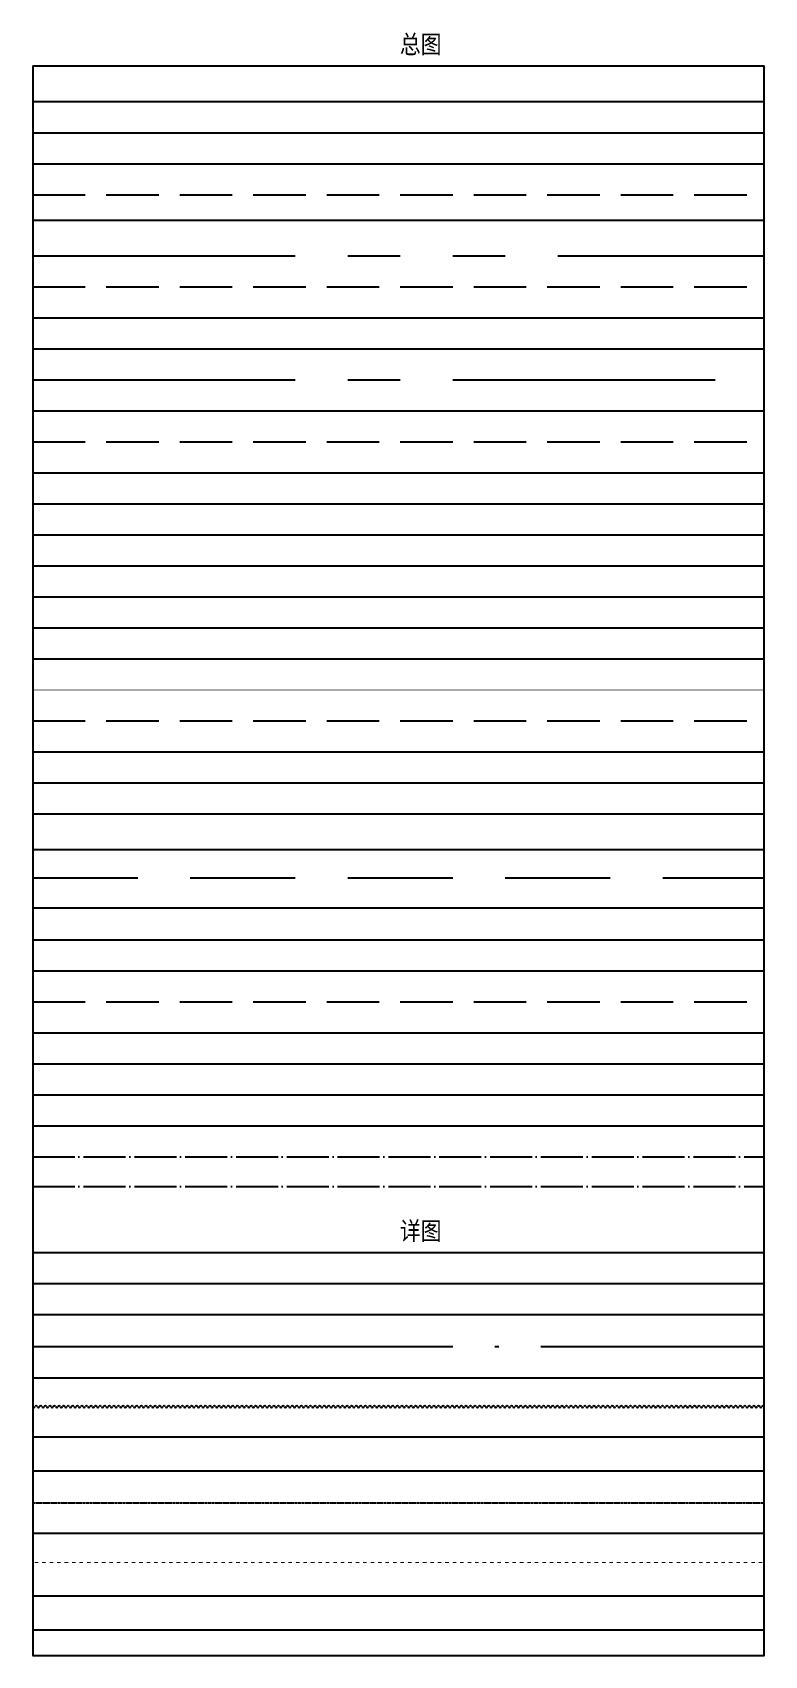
# Model space of a CAD drawing. Header units: millimetres. Extents: x -1442555 to -1367445, y 1422175 to 1531173.
# Drawn here: x -1383687 to -1380200, y 1516710 to 1524435 of the extents above; entities that cross this region are included whole.
import ezdxf

# ---------------------------------------------------------------- set-up
doc = ezdxf.new("R2010")
doc.units = ezdxf.units.MM
doc.header["$LTSCALE"] = 1000
for name, pattern in [('CENTER', [2, 1.25, -0.25, 0.25, -0.25]), ('DASH', [0.35, 0.25, -0.1]), ('DASHED', [0.75, 0.5, -0.25]), ('DOTE', [2.42, 2, -0.2, 0.02, -0.2]), ('PHANTOM', [2.5, 1.25, -0.25, 0.25, -0.25, 0.25, -0.25])]:
    doc.linetypes.add(name, pattern=pattern)
doc.layers.get('0').update_dxf_attribs({"linetype": 'CONTINUOUS'})
doc.layers.get('DEFPOINTS').update_dxf_attribs({"linetype": 'CONTINUOUS'})
for name, color, linetype in [('DIM_COOR', 3, 'CONTINUOUS'), ('DIM_ELEV', 3, 'CONTINUOUS'), ('L-Axis', 1, 'DOTE'), ('L-B.NO.', 2, 'CONTINUOUS'), ('L-Bldg', 8, 'CONTINUOUS'), ('L-Center', 1, 'CENTER'), ('L-Contour', 8, 'DASH'), ('L-ContourText', 53, 'CONTINUOUS'), ('L-ExtendedLine', 8, 'DASH'), ('L-Finished lamps', 2, 'CONTINUOUS'), ('L-Finished product', 13, 'CONTINUOUS'), ('L-Fireroad', 3, 'DASH'), ('L-Floor', 6, 'CONTINUOUS'), ('L-Furniture', 2, 'CONTINUOUS'), ('L-Glass', 144, 'CONTINUOUS'), ('L-Grid', 8, 'DOTE'), ('L-Grid1', 1, 'DOTE'), ('L-Gully', 144, 'CONTINUOUS'), ('L-Hardware', 210, 'CONTINUOUS'), ('L-Hatch', 8, 'CONTINUOUS'), ('L-Hatch1', 9, 'CONTINUOUS'), ('L-Index', 3, 'DASHED'), ('L-Limit', 1, 'PHANTOM'), ('L-Look line', 9, 'CONTINUOUS'), ('L-Look line1', 11, 'CONTINUOUS'), ('L-Objective View', 8, 'CONTINUOUS'), ('L-Outline', 6, 'CONTINUOUS'), ('L-pa', 3, 'CONTINUOUS'), ('L-Parking', 30, 'DASH'), ('L-Pave', 4, 'CONTINUOUS'), ('L-Pave1', 31, 'CONTINUOUS'), ('L-Pavement', 30, 'CONTINUOUS'), ('L-Pool', 5, 'CONTINUOUS'), ('L-Pool1', 150, 'CONTINUOUS'), ('L-Railing', 2, 'CONTINUOUS'), ('L-Rebar', 1, 'CONTINUOUS'), ('L-Section', 4, 'CONTINUOUS'), ('L-Slope line', 1, 'DASH'), ('L-Step', 15, 'CONTINUOUS'), ('L-Stone', 9, 'CONTINUOUS'), ('L-Structure', 50, 'CONTINUOUS'), ('L-Style Index', 2, 'CONTINUOUS'), ('L-Ugoutline', 6, 'DASH'), ('L-Wall', 5, 'CONTINUOUS'), ('L-Water', 150, 'CONTINUOUS'), ('L-Waterproofer', 210, 'CONTINUOUS'), ('L-XREF', 7, 'CONTINUOUS'), ('PUB_TEXT', 7, 'CONTINUOUS')]:
    doc.layers.add(name, color=color, linetype=linetype)
doc.layers.add('L-Auxiliary Line', color=1, linetype='CONTINUOUS', plot=False)
doc.styles.get("Standard").update_dxf_attribs({"font": 'tssdeng.shx', "width": 0.7, "bigfont": 'hztxt.shx'})

# ---------------------------------------------------------------- blocks, each defined once
blk = doc.blocks.new('$LinePat$波浪线')
at = {"color": 0}
for centre, start, end in [((150, -42), 201.67235, 338.32741), ((450, -161), 21.67235, 158.32741)]:
    blk.add_arc(centre, 161, start, end, dxfattribs=at)
blk = doc.blocks.new('$LinePat$防水层1')
at = {"color": 0}
blk.add_solid([(150, 0), (450, 0), (150, -100), (450, -100)], dxfattribs=at)
at = {"layer": 'DEFPOINTS'}
for p in [(0, 0), (600, 0)]:
    blk.add_point(p, dxfattribs=at)

msp = doc.modelspace()

# ---------------------------------------------------------------- linework, layer by layer
msp.add_line((-1383685.2, 1524277), (-1380201.8, 1524277))
msp.add_lwpolyline([(-1383685.2, 1524277), (-1383685.2, 1516709.9), (-1380201.8, 1516709.9), (-1380201.8, 1524277)])
at = {"layer": 'DIM_COOR'}
msp.add_lwpolyline([(-1383685.2, 1519231.1), (-1380201.8, 1519231.1)], dxfattribs=at)
at = {"layer": 'DIM_ELEV'}
msp.add_lwpolyline([(-1383685.2, 1519673.8), (-1380201.8, 1519673.8)], dxfattribs=at)
at = {"layer": 'L-Auxiliary Line'}
msp.add_lwpolyline([(-1383685.2, 1520546.6), (-1380201.8, 1520546.6)], dxfattribs=at)
at = {"layer": 'L-Axis'}
msp.add_lwpolyline([(-1383685.2, 1518180.1), (-1380201.8, 1518180.1)], dxfattribs=at)
at = {"layer": 'L-B.NO.', "ltscale": 500}
msp.add_lwpolyline([(-1383685.2, 1523957), (-1380201.8, 1523957)], dxfattribs=at)
at = {"layer": 'L-Bldg'}
msp.add_lwpolyline([(-1383685.2, 1524107), (-1380201.8, 1524107)], dxfattribs=at)
at = {"layer": 'L-Center'}
msp.add_lwpolyline([(-1383685.2, 1522781.4), (-1380201.8, 1522781.4)], dxfattribs=at)
at = {"layer": 'L-Contour'}
msp.add_lwpolyline([(-1383685.2, 1522486.3), (-1380201.8, 1522486.3)], dxfattribs=at)
at = {"layer": 'L-ContourText'}
msp.add_lwpolyline([(-1383685.2, 1522338.7), (-1380201.8, 1522338.7)], dxfattribs=at)
at = {"layer": 'L-ExtendedLine', "ltscale": 0.02}
msp.add_lwpolyline([(-1383685.2, 1517436.3), (-1380201.8, 1517436.3)], dxfattribs=at)
at = {"layer": 'L-Finished lamps'}
msp.add_lwpolyline([(-1383685.2, 1520116.5), (-1380201.8, 1520116.5)], dxfattribs=at)
at = {"layer": 'L-Finished product'}
msp.add_lwpolyline([(-1383685.2, 1520269), (-1380201.8, 1520269)], dxfattribs=at)
at = {"layer": 'L-Fireroad'}
msp.add_lwpolyline([(-1383685.2, 1523224.1), (-1380201.8, 1523224.1)], dxfattribs=at)
at = {"layer": 'L-Floor'}
msp.add_lwpolyline([(-1383685.2, 1518628.7), (-1380201.8, 1518628.7)], dxfattribs=at)
at = {"layer": 'L-Furniture'}
msp.add_lwpolyline([(-1383685.2, 1521600.9), (-1380201.8, 1521600.9)], dxfattribs=at)
at = {"layer": 'L-Glass'}
msp.add_lwpolyline([(-1383685.2, 1516994.3), (-1380201.8, 1516994.3)], dxfattribs=at)
at = {"layer": 'L-Grid', "ltscale": 0.1}
msp.add_lwpolyline([(-1383685.2, 1519083.6), (-1380201.8, 1519083.6)], dxfattribs=at)
at = {"layer": 'L-Grid1', "ltscale": 0.1}
msp.add_lwpolyline([(-1383685.2, 1518941.9), (-1380201.8, 1518941.9)], dxfattribs=at)
at = {"layer": 'L-Gully'}
msp.add_lwpolyline([(-1383685.2, 1521010.6), (-1380201.8, 1521010.6)], dxfattribs=at)
at = {"layer": 'L-Hardware'}
msp.add_lwpolyline([(-1383685.2, 1517291.9), (-1380201.8, 1517291.9)], dxfattribs=at)
at = {"layer": 'L-Hatch'}
msp.add_lwpolyline([(-1383685.2, 1519526.2), (-1380201.8, 1519526.2)], dxfattribs=at)
at = {"layer": 'L-Hatch1'}
msp.add_lwpolyline([(-1383685.2, 1519378.7), (-1380201.8, 1519378.7)], dxfattribs=at)
at = {"layer": 'L-Index'}
msp.add_lwpolyline([(-1383685.2, 1520411.6), (-1380201.8, 1520411.6)], dxfattribs=at)
at = {"layer": 'L-Limit'}
msp.add_lwpolyline([(-1383685.2, 1523371.6), (-1380201.8, 1523371.6)], dxfattribs=at)
at = {"layer": 'L-Look line'}
msp.add_lwpolyline([(-1383685.2, 1517751.1), (-1380201.8, 1517751.1)], dxfattribs=at)
at = {"layer": 'L-Look line1'}
msp.add_lwpolyline([(-1383685.2, 1517589.8), (-1380201.8, 1517589.8)], dxfattribs=at)
at = {"layer": 'L-Objective View'}
msp.add_lwpolyline([(-1383685.2, 1518032.5), (-1380201.8, 1518032.5)], dxfattribs=at)
at = {"layer": 'L-Outline'}
msp.add_lwpolyline([(-1383685.2, 1523809.4), (-1380201.8, 1523809.4)], dxfattribs=at)
at = {"layer": 'L-pa'}
msp.add_lwpolyline([(-1383685.2, 1521453.3), (-1380201.8, 1521453.3)], dxfattribs=at)
at = {"layer": 'L-Parking'}
msp.add_lwpolyline([(-1383685.2, 1521158.2), (-1380201.8, 1521158.2)], dxfattribs=at)
at = {"layer": 'L-Pave'}
msp.add_lwpolyline([(-1383685.2, 1523076.5), (-1380201.8, 1523076.5)], dxfattribs=at)
at = {"layer": 'L-Pave1'}
msp.add_lwpolyline([(-1383685.2, 1522928.9), (-1380201.8, 1522928.9)], dxfattribs=at)
at = {"layer": 'L-Pavement'}
msp.add_lwpolyline([(-1383685.2, 1522633.8), (-1380201.8, 1522633.8)], dxfattribs=at)
at = {"layer": 'L-Pool'}
msp.add_lwpolyline([(-1383685.2, 1522043.6), (-1380201.8, 1522043.6)], dxfattribs=at)
at = {"layer": 'L-Pool1'}
msp.add_lwpolyline([(-1383685.2, 1521896), (-1380201.8, 1521896)], dxfattribs=at)
at = {"layer": 'L-Railing', "ltscale": 0.02}
msp.add_lwpolyline([(-1383685.2, 1520715.5), (-1380201.8, 1520715.5)], dxfattribs=at)
at = {"layer": 'L-Rebar'}
msp.add_lwpolyline([(-1383685.2, 1516833), (-1380201.8, 1516833)], dxfattribs=at)
at = {"layer": 'L-Section'}
msp.add_lwpolyline([(-1383685.2, 1518481.1), (-1380201.8, 1518481.1)], dxfattribs=at)
at = {"layer": 'L-Slope line'}
msp.add_lwpolyline([(-1383685.2, 1519821.4), (-1380201.8, 1519821.4)], dxfattribs=at)
at = {"layer": 'L-Step'}
msp.add_lwpolyline([(-1383685.2, 1521748.4), (-1380201.8, 1521748.4)], dxfattribs=at)
at = {"layer": 'L-Stone', "const_width": 2.94}
msp.add_lwpolyline([(-1383685.2, 1521305.8), (-1380201.8, 1521305.8)], dxfattribs=at)
at = {"layer": 'L-Structure'}
msp.add_lwpolyline([(-1383685.2, 1518333.5), (-1380201.8, 1518333.5)], dxfattribs=at)
at = {"layer": 'L-Style Index', "ltscale": 0.02}
msp.add_lwpolyline([(-1383685.2, 1520863.1), (-1380201.8, 1520863.1)], dxfattribs=at)
at = {"layer": 'L-Ugoutline'}
msp.add_lwpolyline([(-1383685.2, 1523661.8), (-1380201.8, 1523661.8)], dxfattribs=at)
at = {"layer": 'L-Wall', "ltscale": 0.1}
msp.add_lwpolyline([(-1383685.2, 1522191.1), (-1380201.8, 1522191.1)], dxfattribs=at)
at = {"layer": 'L-XREF'}
msp.add_lwpolyline([(-1383685.2, 1523541.6), (-1380201.8, 1523541.6)], dxfattribs=at)
at = {"layer": 'PUB_TEXT'}
msp.add_lwpolyline([(-1383685.2, 1519968.9), (-1380201.8, 1519968.9)], dxfattribs=at)

# ---------------------------------------------------------------- block references
at = {"layer": 'L-Water', "xscale": 0.03628560533088059, "yscale": 0.03611433485970246, "zscale": 0.03611433485970246}
for p in [(-1383685.2, 1517898.6), (-1383663.4, 1517898.6), (-1383641.6, 1517898.6), (-1383619.9, 1517898.6), (-1383598.1, 1517898.6), (-1383576.3, 1517898.6), (-1383554.6, 1517898.6), (-1383532.8, 1517898.6), (-1383511, 1517898.6), (-1383489.2, 1517898.6), (-1383467.5, 1517898.6), (-1383445.7, 1517898.6), (-1383423.9, 1517898.6), (-1383402.2, 1517898.6), (-1383380.4, 1517898.6), (-1383358.6, 1517898.6), (-1383336.8, 1517898.6), (-1383315.1, 1517898.6), (-1383293.3, 1517898.6), (-1383271.5, 1517898.6), (-1383249.8, 1517898.6), (-1383228, 1517898.6), (-1383206.2, 1517898.6), (-1383184.4, 1517898.6), (-1383162.7, 1517898.6), (-1383140.9, 1517898.6), (-1383119.1, 1517898.6), (-1383097.4, 1517898.6), (-1383075.6, 1517898.6), (-1383053.8, 1517898.6), (-1383032.1, 1517898.6), (-1383010.3, 1517898.6), (-1382988.5, 1517898.6), (-1382966.7, 1517898.6), (-1382945, 1517898.6), (-1382923.2, 1517898.6), (-1382901.4, 1517898.6), (-1382879.7, 1517898.6), (-1382857.9, 1517898.6), (-1382836.1, 1517898.6), (-1382814.3, 1517898.6), (-1382792.6, 1517898.6), (-1382770.8, 1517898.6), (-1382749, 1517898.6), (-1382727.3, 1517898.6), (-1382705.5, 1517898.6), (-1382683.7, 1517898.6), (-1382661.9, 1517898.6), (-1382640.2, 1517898.6), (-1382618.4, 1517898.6), (-1382596.6, 1517898.6), (-1382574.9, 1517898.6), (-1382553.1, 1517898.6), (-1382531.3, 1517898.6), (-1382509.5, 1517898.6), (-1382487.8, 1517898.6), (-1382466, 1517898.6), (-1382444.2, 1517898.6), (-1382422.5, 1517898.6), (-1382400.7, 1517898.6), (-1382378.9, 1517898.6), (-1382357.1, 1517898.6), (-1382335.4, 1517898.6), (-1382313.6, 1517898.6), (-1382291.8, 1517898.6), (-1382270.1, 1517898.6), (-1382248.3, 1517898.6), (-1382226.5, 1517898.6), (-1382204.7, 1517898.6), (-1382183, 1517898.6), (-1382161.2, 1517898.6), (-1382139.4, 1517898.6), (-1382117.7, 1517898.6), (-1382095.9, 1517898.6), (-1382074.1, 1517898.6), (-1382052.3, 1517898.6), (-1382030.6, 1517898.6), (-1382008.8, 1517898.6), (-1381987, 1517898.6), (-1381965.3, 1517898.6), (-1381943.5, 1517898.6), (-1381921.7, 1517898.6), (-1381899.9, 1517898.6), (-1381878.2, 1517898.6), (-1381856.4, 1517898.6), (-1381834.6, 1517898.6), (-1381812.9, 1517898.6), (-1381791.1, 1517898.6), (-1381769.3, 1517898.6), (-1381747.5, 1517898.6), (-1381725.8, 1517898.6), (-1381704, 1517898.6), (-1381682.2, 1517898.6), (-1381660.5, 1517898.6), (-1381638.7, 1517898.6), (-1381616.9, 1517898.6), (-1381595.1, 1517898.6), (-1381573.4, 1517898.6), (-1381551.6, 1517898.6), (-1381529.8, 1517898.6), (-1381508.1, 1517898.6), (-1381486.3, 1517898.6), (-1381464.5, 1517898.6), (-1381442.7, 1517898.6), (-1381421, 1517898.6), (-1381399.2, 1517898.6), (-1381377.4, 1517898.6), (-1381355.7, 1517898.6), (-1381333.9, 1517898.6), (-1381312.1, 1517898.6), (-1381290.3, 1517898.6), (-1381268.6, 1517898.6), (-1381246.8, 1517898.6), (-1381225, 1517898.6), (-1381203.3, 1517898.6), (-1381181.5, 1517898.6), (-1381159.7, 1517898.6), (-1381137.9, 1517898.6), (-1381116.2, 1517898.6), (-1381094.4, 1517898.6), (-1381072.6, 1517898.6), (-1381050.9, 1517898.6), (-1381029.1, 1517898.6), (-1381007.3, 1517898.6), (-1380985.5, 1517898.6), (-1380963.8, 1517898.6), (-1380942, 1517898.6), (-1380920.2, 1517898.6), (-1380898.5, 1517898.6), (-1380876.7, 1517898.6), (-1380854.9, 1517898.6), (-1380833.1, 1517898.6), (-1380811.4, 1517898.6), (-1380789.6, 1517898.6), (-1380767.8, 1517898.6), (-1380746.1, 1517898.6), (-1380724.3, 1517898.6), (-1380702.5, 1517898.6), (-1380680.7, 1517898.6), (-1380659, 1517898.6), (-1380637.2, 1517898.6), (-1380615.4, 1517898.6), (-1380593.7, 1517898.6), (-1380571.9, 1517898.6), (-1380550.1, 1517898.6), (-1380528.3, 1517898.6), (-1380506.6, 1517898.6), (-1380484.8, 1517898.6), (-1380463, 1517898.6), (-1380441.3, 1517898.6), (-1380419.5, 1517898.6), (-1380397.7, 1517898.6), (-1380375.9, 1517898.6), (-1380354.2, 1517898.6), (-1380332.4, 1517898.6), (-1380310.6, 1517898.6), (-1380288.9, 1517898.6), (-1380267.1, 1517898.6), (-1380245.3, 1517898.6), (-1380223.5, 1517898.6)]:
    msp.add_blockref('$LinePat$波浪线', p, dxfattribs=at)
at = {"layer": 'L-Waterproofer', "xscale": 0.05924175294148774, "yscale": 0.05882352941176471, "zscale": 0.05882352941176471}
for p in [(-1383685.2, 1517155.5), (-1383649.6, 1517155.5), (-1383614.1, 1517155.5), (-1383578.6, 1517155.5), (-1383543, 1517155.5), (-1383507.5, 1517155.5), (-1383471.9, 1517155.5), (-1383436.4, 1517155.5), (-1383400.8, 1517155.5), (-1383365.3, 1517155.5), (-1383329.7, 1517155.5), (-1383294.2, 1517155.5), (-1383258.6, 1517155.5), (-1383223.1, 1517155.5), (-1383187.6, 1517155.5), (-1383152, 1517155.5), (-1383116.5, 1517155.5), (-1383080.9, 1517155.5), (-1383045.4, 1517155.5), (-1383009.8, 1517155.5), (-1382974.3, 1517155.5), (-1382938.7, 1517155.5), (-1382903.2, 1517155.5), (-1382867.7, 1517155.5), (-1382832.1, 1517155.5), (-1382796.6, 1517155.5), (-1382761, 1517155.5), (-1382725.5, 1517155.5), (-1382689.9, 1517155.5), (-1382654.4, 1517155.5), (-1382618.8, 1517155.5), (-1382583.3, 1517155.5), (-1382547.7, 1517155.5), (-1382512.2, 1517155.5), (-1382476.7, 1517155.5), (-1382441.1, 1517155.5), (-1382405.6, 1517155.5), (-1382370, 1517155.5), (-1382334.5, 1517155.5), (-1382298.9, 1517155.5), (-1382263.4, 1517155.5), (-1382227.8, 1517155.5), (-1382192.3, 1517155.5), (-1382156.8, 1517155.5), (-1382121.2, 1517155.5), (-1382085.7, 1517155.5), (-1382050.1, 1517155.5), (-1382014.6, 1517155.5), (-1381979, 1517155.5), (-1381943.5, 1517155.5), (-1381907.9, 1517155.5), (-1381872.4, 1517155.5), (-1381836.8, 1517155.5), (-1381801.3, 1517155.5), (-1381765.8, 1517155.5), (-1381730.2, 1517155.5), (-1381694.7, 1517155.5), (-1381659.1, 1517155.5), (-1381623.6, 1517155.5), (-1381588, 1517155.5), (-1381552.5, 1517155.5), (-1381516.9, 1517155.5), (-1381481.4, 1517155.5), (-1381445.9, 1517155.5), (-1381410.3, 1517155.5), (-1381374.8, 1517155.5), (-1381339.2, 1517155.5), (-1381303.7, 1517155.5), (-1381268.1, 1517155.5), (-1381232.6, 1517155.5), (-1381197, 1517155.5), (-1381161.5, 1517155.5), (-1381125.9, 1517155.5), (-1381090.4, 1517155.5), (-1381054.9, 1517155.5), (-1381019.3, 1517155.5), (-1380983.8, 1517155.5), (-1380948.2, 1517155.5), (-1380912.7, 1517155.5), (-1380877.1, 1517155.5), (-1380841.6, 1517155.5), (-1380806, 1517155.5), (-1380770.5, 1517155.5), (-1380735, 1517155.5), (-1380699.4, 1517155.5), (-1380663.9, 1517155.5), (-1380628.3, 1517155.5), (-1380592.8, 1517155.5), (-1380557.2, 1517155.5), (-1380521.7, 1517155.5), (-1380486.1, 1517155.5), (-1380450.6, 1517155.5), (-1380415, 1517155.5), (-1380379.5, 1517155.5), (-1380344, 1517155.5), (-1380308.4, 1517155.5), (-1380272.9, 1517155.5), (-1380237.3, 1517155.5)]:
    msp.add_blockref('$LinePat$防水层1', p, dxfattribs=at)

# ---------------------------------------------------------------- texts
for s, p in [('总图', (-1381937, 1524325.8)), ('详图', (-1381937, 1518677.5))]:
    msp.add_text(s, height=99.29).set_placement(p)

doc.saveas('drawing.dxf')
